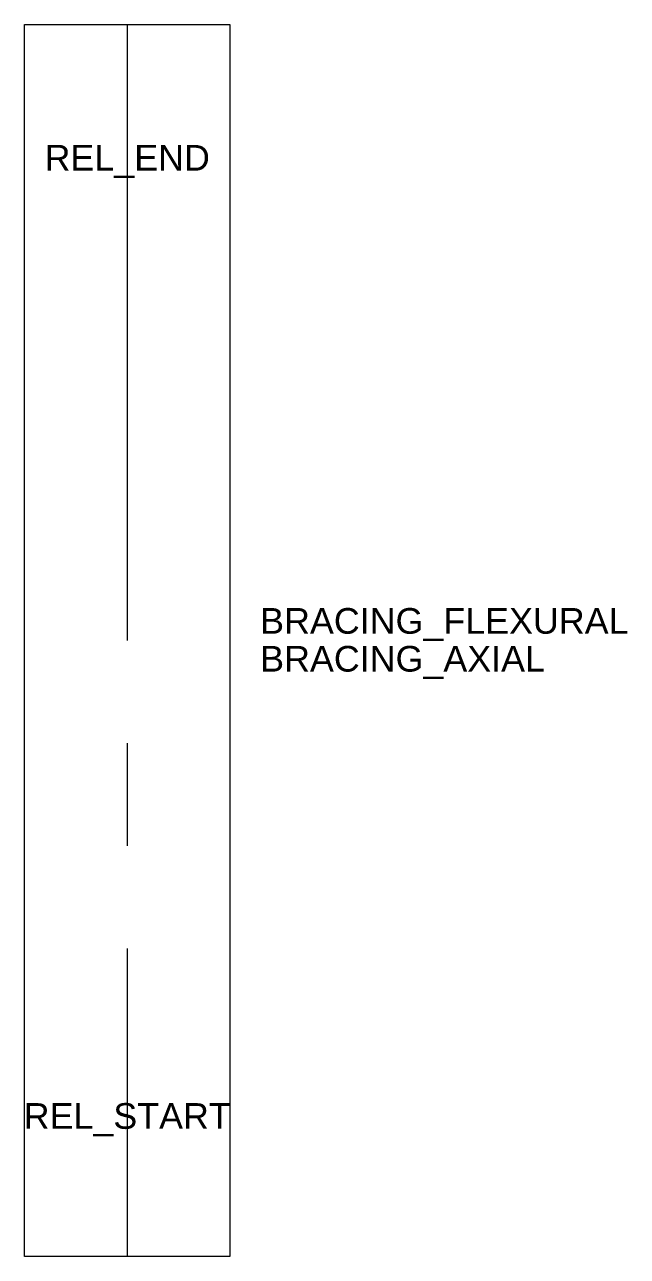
# Model space of a CAD drawing. Header units: inches. Extents: x -6 to 11.6, y 0 to 36.
import ezdxf
from ezdxf.enums import TextEntityAlignment as Align

# ---------------------------------------------------------------- set-up
doc = ezdxf.new("R2010")
doc.units = ezdxf.units.IN
doc.header["$LTSCALE"] = 24
doc.header["$MEASUREMENT"] = 0
doc.linetypes.add('CENTER2', pattern=[1.125, 0.75, -0.125, 0.125, -0.125])
doc.layers.get('0').update_dxf_attribs({"color": 1, "linetype": 'CONTINUOUS'})
doc.layers.get('DEFPOINTS').update_dxf_attribs({"color": 1, "linetype": 'CONTINUOUS'})
doc.styles.get("Standard").update_dxf_attribs({"font": 'arial.ttf'})

msp = doc.modelspace()

# ---------------------------------------------------------------- linework, layer by layer
at = {"linetype": 'CENTER2'}
msp.add_line((-3, 36), (-3, 0), dxfattribs=at)
msp.add_lwpolyline([(-6, 0), (-6, 36), (0, 36), (0, 0)], close=True)

# ---------------------------------------------------------------- texts
at = {"layer": 'DEFPOINTS'}
for tag, p in [('REL_END', (-3, 32)), ('REL_START', (-3, 4))]:
    msp.add_attdef(tag, text='O', height=0.75, dxfattribs=at).set_placement(p, align=Align.MIDDLE)
for tag, p in [('BRACING_FLEXURAL', (0.887, 18.198)), ('BRACING_AXIAL', (0.887, 17.091))]:
    msp.add_attdef(tag, p, '0', height=0.75, dxfattribs=at)

doc.saveas('drawing.dxf')
